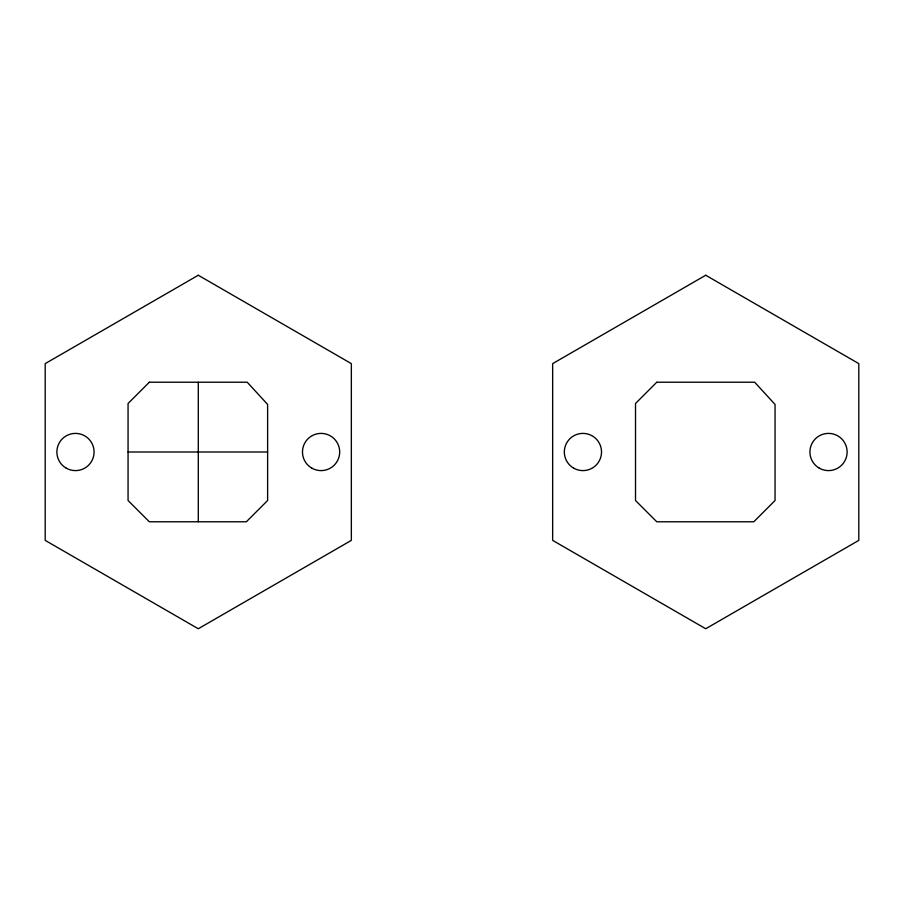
<?xml version="1.0" encoding="UTF-8"?>
<svg xmlns="http://www.w3.org/2000/svg" width="904" height="904" viewBox="0 0 904 904"><rect width="100%" height="100%" fill="white"/><g stroke="black" fill="none" stroke-linecap="round" stroke-linejoin="round"><path stroke-width="1.36" d="M128.063 452L267.618 452M198.281 382.222L198.281 521.777M149.329 382.222L128.063 403.489L128.063 500.511L149.329 521.777L246.351 521.777L267.618 500.511L267.618 404.438L247.221 382.222L149.329 382.222M656.779 382.222L635.512 403.489L635.512 500.511L656.779 521.777L753.8 521.777L775.056 500.511L775.056 404.438L754.67 382.222L656.779 382.222M198.281 275.245L45.2 363.623L45.2 540.377L198.281 628.755L351.351 540.377L351.351 363.623L198.281 275.245M705.719 275.245L552.649 363.623L552.649 540.377L705.719 628.755L858.8 540.377L858.8 363.623L705.719 275.245M66.173 468.114A18.611 18.611 0 0 0 94.084 452A18.611 18.611 0 0 0 66.173 435.886A18.611 18.611 0 0 0 66.173 468.114M311.778 468.114A18.611 18.611 0 0 0 339.689 452A18.611 18.611 0 0 0 311.778 435.886A18.611 18.611 0 0 0 311.778 468.114M573.622 468.114A18.611 18.611 0 0 0 601.533 452A18.611 18.611 0 0 0 573.622 435.886A18.611 18.611 0 0 0 573.622 468.114M819.216 468.114A18.611 18.611 0 0 0 847.127 452A18.611 18.611 0 0 0 819.216 435.886A18.611 18.611 0 0 0 819.216 468.114"/></g></svg>
